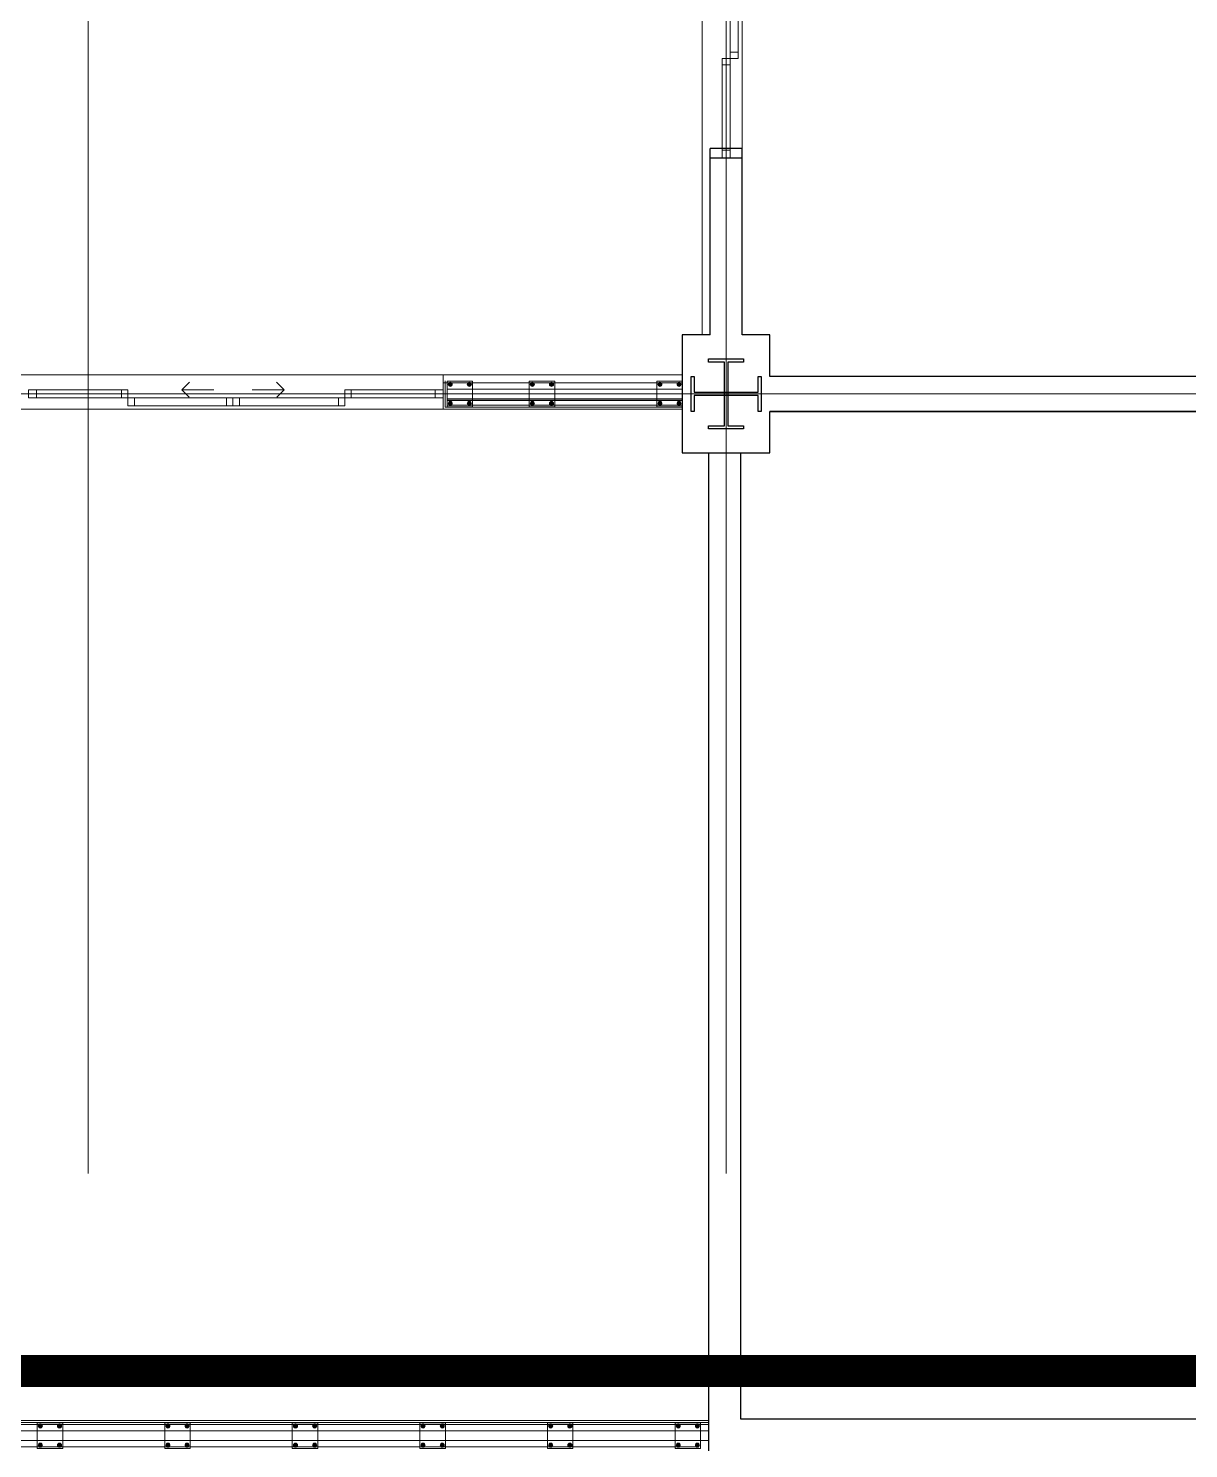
# Model space of a CAD drawing. Header units: centimetres. Extents: x 405464 to 563355, y 50011 to 66875.
# Drawn here: x 514051 to 514778, y 54858 to 55749 of the extents above; entities that cross this region are included whole.
import ezdxf
from ezdxf.enums import TextEntityAlignment as Align

# ---------------------------------------------------------------- set-up
doc = ezdxf.new("R2010")
doc.units = ezdxf.units.CM
for name, pattern in [('CHAIN', [0.3543, 0.2362, -0.0295, 0.0591, -0.0295]), ('DASHDOT', [25.4, 12.7, -6.35, 0, -6.35]), ('DOT', [0.25, 0, -0.25])]:
    doc.linetypes.add(name, pattern=pattern)
doc.layers.get('0').update_dxf_attribs({"lineweight": 9})
doc.layers.add('-MH_Ad', color=1, linetype='Continuous', lineweight=9, true_color=0xff0000)
doc.layers.add('DV_alçıpanel_duvar_yeni', color=1, linetype='Continuous', lineweight=20, true_color=0xff0000)
for name, color, linetype, lineweight in [('0-KRCN-MİMARİ-220526', 8, 'Continuous', 9), ('A_Aks', 30, 'DASHDOT', 9), ('A_celik', 1, 'Continuous', 25), ('A_Duvar-alçiplak', 3, 'Continuous', 30), ('A_Pencere Doğrama-Ex', 140, 'Continuous', 15), ('D_Aluminyum', 140, 'Continuous', 18), ('DV_akustik', 31, 'Continuous', 13), ('G_0.09', 254, 'Continuous', 9), ('G_0.13', 145, 'Continuous', 13), ('M00$0$A_Iskelet', 20, 'Continuous', 25), ('M00_Mahal_No$0$MH_Alan', 51, 'Continuous', 9), ('MH_Alan', 51, 'Continuous', 9)]:
    doc.layers.add(name, color=color, linetype=linetype, lineweight=lineweight)
doc.styles.add('M00_Mahal_No$0$Kalin01', font='swissk.ttf')
doc.styles.add('M00_Mahal_No$0$Normal', font='swiss.ttf')
doc.styles.add('MAHAL', font='swissc.ttf')

# ---------------------------------------------------------------- blocks, each defined once
blk = doc.blocks.new('1_etap')
at = {"color": 8}
for points in [[(-2575, 3192), (-2559, 3192), (-2559, 3208), (-2575, 3208)], [(-2523.5, 3192), (-2507.5, 3192), (-2507.5, 3208), (-2523.5, 3208)], [(-2443.5, 3192), (-2427.5, 3192), (-2427.5, 3208), (-2443.5, 3208)], [(-2832.02, 2538.5), (-2816.02, 2538.5), (-2816.02, 2554.5), (-2832.02, 2554.5)], [(-2752.02, 2538.5), (-2736.02, 2538.5), (-2736.02, 2554.5), (-2752.02, 2554.5)], [(-2672.02, 2538.5), (-2656.02, 2538.5), (-2656.02, 2554.5), (-2672.02, 2554.5)], [(-2592.02, 2538.5), (-2576.02, 2538.5), (-2576.02, 2554.5), (-2592.02, 2554.5)], [(-2512.02, 2538.5), (-2496.02, 2538.5), (-2496.02, 2554.5), (-2512.02, 2554.5)], [(-2432.02, 2538.5), (-2416.02, 2538.5), (-2416.02, 2554.5), (-2432.02, 2554.5)]]:
    blk.add_lwpolyline(points, close=True, dxfattribs=at)
at = {"layer": 'A_Duvar-alçiplak', "color": 8}
blk.add_line((-2411.02, 3163), (-2411.02, 2537), dxfattribs=at)
at = {"layer": 'D_Aluminyum', "color": 8}
for p, q in [((-2741.32, 3202.65), (-2736.53, 3207.44)), ((-2677.11, 3202.65), (-2681.9, 3207.44)), ((-2832.5, 3202.5), (-2775.07, 3202.5)), ((-2779.07, 3197.5), (-2779.07, 3202.5)), ((-2775.07, 3202.5), (-2775.07, 3197.5)), ((-2721.24, 3202.65), (-2741.32, 3202.65)), ((-2741.32, 3202.65), (-2736.7, 3198.03)), ((-2697.19, 3202.65), (-2677.11, 3202.65)), ((-2677.11, 3202.65), (-2681.73, 3198.03)), ((-2639.14, 3202.5), (-2639.14, 3197.5)), ((-2639.14, 3202.5), (-2582.5, 3202.5)), ((-2639.14, 3202.5), (-2635.14, 3202.5)), ((-2635.14, 3202.5), (-2635.14, 3197.5)), ((-2577.5, 3197.5), (-2577.5, 3202.5)), ((-2775.07, 3197.5), (-2832.5, 3197.5)), ((-2775.07, 3197.5), (-2779.07, 3197.5)), ((-2775.07, 3197.5), (-2709.22, 3197.5)), ((-2775.07, 3192.5), (-2775.07, 3197.5)), ((-2775.07, 3197.5), (-2771.07, 3197.5)), ((-2709.22, 3192.5), (-2775.07, 3192.5)), ((-2771.07, 3197.5), (-2771.07, 3192.5)), ((-2713.22, 3192.5), (-2713.22, 3197.5)), ((-2709.22, 3192.5), (-2713.22, 3192.5)), ((-2709.22, 3197.5), (-2709.22, 3192.5)), ((-2639.14, 3197.5), (-2709.22, 3197.5)), ((-2709.22, 3197.5), (-2709.22, 3192.5)), ((-2709.22, 3197.5), (-2705.22, 3197.5)), ((-2709.22, 3192.5), (-2639.14, 3192.5)), ((-2705.22, 3197.5), (-2705.22, 3192.5)), ((-2643.14, 3192.5), (-2643.14, 3197.5)), ((-2639.14, 3192.5), (-2643.14, 3192.5)), ((-2639.14, 3192.5), (-2639.14, 3197.5)), ((-2639.14, 3197.5), (-2582.5, 3197.5))]:
    blk.add_line(p, q, dxfattribs=at)
for points in [[(-2837.5, 3197.5), (-2832.5, 3197.5), (-2832.5, 3202.5), (-2837.5, 3202.5)], [(-2582.5, 3197.5), (-2577.5, 3197.5), (-2577.5, 3202.5), (-2582.5, 3202.5)]]:
    blk.add_lwpolyline(points, close=True, dxfattribs=at)
at = {"layer": 'DV_akustik', "color": 8}
for p, q in [((-2834.04, 3212), (-3557, 3212)), ((-2577.5, 3202.5), (-2577.5, 3212)), ((-2577.5, 3207), (-2427.5, 3207))]:
    blk.add_line(p, q, dxfattribs=at)
at = {"layer": 'DV_alçıpanel_duvar_yeni', "color": 8, "linetype": 'DOT'}
for p, q in [((-2835, 3212), (-2577.5, 3212)), ((-2577.5, 3190.5), (-2837.5, 3190.5))]:
    blk.add_line(p, q, dxfattribs=at)
at = {"layer": 'DV_alçıpanel_duvar_yeni', "color": 8}
for p, q in [((-2576.25, 3208.25), (-2576.25, 3191.75)), ((-2577.5, 3207), (-2577.5, 3190.5)), ((-2575, 3207), (-2575, 3193)), ((-2577.5, 3190.5), (-2427.5, 3190.5)), ((-2576.25, 3191.75), (-2427.5, 3191.75)), ((-2575, 3193), (-2427.5, 3193)), ((-2411.02, 2553.5), (-3231.52, 2553.5)), ((-3230.27, 2554.75), (-2411.02, 2554.75)), ((-2411.02, 2556), (-3229.02, 2556)), ((-2418.27, 2539.5), (-3870.52, 2539.5))]:
    blk.add_line(p, q, dxfattribs=at)
at = {"layer": 'G_0.09', "color": 8}
for p, q in [((-2574.17, 3206), (-2573.59, 3207.01)), ((-2573.59, 3204.99), (-2574.17, 3206)), ((-2573.59, 3207.01), (-2572.41, 3207.01)), ((-2572.41, 3204.99), (-2573.59, 3204.99)), ((-2572.41, 3207.01), (-2571.83, 3206)), ((-2571.83, 3206), (-2572.41, 3204.99)), ((-2561.59, 3207.01), (-2562.17, 3206)), ((-2562.17, 3206), (-2561.59, 3204.99)), ((-2560.41, 3207.01), (-2561.59, 3207.01)), ((-2561.59, 3204.99), (-2560.41, 3204.99)), ((-2559.83, 3206), (-2560.41, 3207.01)), ((-2560.41, 3204.99), (-2559.83, 3206)), ((-2522.67, 3206), (-2522.09, 3207.01)), ((-2522.09, 3204.99), (-2522.67, 3206)), ((-2522.09, 3207.01), (-2520.91, 3207.01)), ((-2520.91, 3204.99), (-2522.09, 3204.99)), ((-2520.91, 3207.01), (-2520.33, 3206)), ((-2520.33, 3206), (-2520.91, 3204.99)), ((-2510.09, 3207.01), (-2510.67, 3206)), ((-2510.67, 3206), (-2510.09, 3204.99)), ((-2508.91, 3207.01), (-2510.09, 3207.01)), ((-2510.09, 3204.99), (-2508.91, 3204.99)), ((-2508.33, 3206), (-2508.91, 3207.01)), ((-2508.91, 3204.99), (-2508.33, 3206)), ((-2442.67, 3206), (-2442.09, 3207.01)), ((-2442.09, 3204.99), (-2442.67, 3206)), ((-2442.09, 3207.01), (-2440.91, 3207.01)), ((-2440.91, 3204.99), (-2442.09, 3204.99)), ((-2440.91, 3207.01), (-2440.33, 3206)), ((-2440.33, 3206), (-2440.91, 3204.99)), ((-2430.09, 3207.01), (-2430.67, 3206)), ((-2430.67, 3206), (-2430.09, 3204.99)), ((-2428.91, 3207.01), (-2430.09, 3207.01)), ((-2430.09, 3204.99), (-2428.91, 3204.99)), ((-2428.33, 3206), (-2428.91, 3207.01)), ((-2428.91, 3204.99), (-2428.33, 3206)), ((-2573.59, 3195.01), (-2574.17, 3194)), ((-2574.17, 3194), (-2573.59, 3192.99)), ((-2572.41, 3195.01), (-2573.59, 3195.01)), ((-2573.59, 3192.99), (-2572.41, 3192.99)), ((-2571.83, 3194), (-2572.41, 3195.01)), ((-2572.41, 3192.99), (-2571.83, 3194)), ((-2562.17, 3194), (-2561.59, 3195.01)), ((-2561.59, 3192.99), (-2562.17, 3194)), ((-2561.59, 3195.01), (-2560.41, 3195.01)), ((-2560.41, 3192.99), (-2561.59, 3192.99)), ((-2560.41, 3195.01), (-2559.83, 3194)), ((-2559.83, 3194), (-2560.41, 3192.99)), ((-2522.09, 3195.01), (-2522.67, 3194)), ((-2522.67, 3194), (-2522.09, 3192.99)), ((-2520.91, 3195.01), (-2522.09, 3195.01)), ((-2522.09, 3192.99), (-2520.91, 3192.99)), ((-2520.33, 3194), (-2520.91, 3195.01)), ((-2520.91, 3192.99), (-2520.33, 3194)), ((-2510.67, 3194), (-2510.09, 3195.01)), ((-2510.09, 3192.99), (-2510.67, 3194)), ((-2510.09, 3195.01), (-2508.91, 3195.01)), ((-2508.91, 3192.99), (-2510.09, 3192.99)), ((-2508.91, 3195.01), (-2508.33, 3194)), ((-2508.33, 3194), (-2508.91, 3192.99)), ((-2442.09, 3195.01), (-2442.67, 3194)), ((-2442.67, 3194), (-2442.09, 3192.99)), ((-2440.91, 3195.01), (-2442.09, 3195.01)), ((-2442.09, 3192.99), (-2440.91, 3192.99)), ((-2440.33, 3194), (-2440.91, 3195.01)), ((-2440.91, 3192.99), (-2440.33, 3194)), ((-2430.67, 3194), (-2430.09, 3195.01)), ((-2430.09, 3192.99), (-2430.67, 3194)), ((-2430.09, 3195.01), (-2428.91, 3195.01)), ((-2428.91, 3192.99), (-2430.09, 3192.99)), ((-2428.91, 3195.01), (-2428.33, 3194)), ((-2428.33, 3194), (-2428.91, 3192.99)), ((-2831.19, 2552.5), (-2830.61, 2553.51)), ((-2830.61, 2551.49), (-2831.19, 2552.5)), ((-2830.61, 2553.51), (-2829.44, 2553.51)), ((-2829.44, 2551.49), (-2830.61, 2551.49)), ((-2829.44, 2553.51), (-2828.85, 2552.5)), ((-2828.85, 2552.5), (-2829.44, 2551.49)), ((-2818.61, 2553.51), (-2819.19, 2552.5)), ((-2819.19, 2552.5), (-2818.61, 2551.49)), ((-2817.44, 2553.51), (-2818.61, 2553.51)), ((-2818.61, 2551.49), (-2817.44, 2551.49)), ((-2816.85, 2552.5), (-2817.44, 2553.51)), ((-2817.44, 2551.49), (-2816.85, 2552.5)), ((-2751.19, 2552.5), (-2750.61, 2553.51)), ((-2750.61, 2551.49), (-2751.19, 2552.5)), ((-2750.61, 2553.51), (-2749.44, 2553.51)), ((-2749.44, 2551.49), (-2750.61, 2551.49)), ((-2749.44, 2553.51), (-2748.85, 2552.5)), ((-2748.85, 2552.5), (-2749.44, 2551.49)), ((-2738.61, 2553.51), (-2739.19, 2552.5)), ((-2739.19, 2552.5), (-2738.61, 2551.49)), ((-2737.44, 2553.51), (-2738.61, 2553.51)), ((-2738.61, 2551.49), (-2737.44, 2551.49)), ((-2736.85, 2552.5), (-2737.44, 2553.51)), ((-2737.44, 2551.49), (-2736.85, 2552.5)), ((-2671.19, 2552.5), (-2670.61, 2553.51)), ((-2670.61, 2551.49), (-2671.19, 2552.5)), ((-2670.61, 2553.51), (-2669.44, 2553.51)), ((-2669.44, 2551.49), (-2670.61, 2551.49)), ((-2669.44, 2553.51), (-2668.85, 2552.5)), ((-2668.85, 2552.5), (-2669.44, 2551.49)), ((-2658.61, 2553.51), (-2659.19, 2552.5)), ((-2659.19, 2552.5), (-2658.61, 2551.49)), ((-2657.44, 2553.51), (-2658.61, 2553.51)), ((-2658.61, 2551.49), (-2657.44, 2551.49)), ((-2656.85, 2552.5), (-2657.44, 2553.51)), ((-2657.44, 2551.49), (-2656.85, 2552.5)), ((-2591.19, 2552.5), (-2590.61, 2553.51)), ((-2590.61, 2551.49), (-2591.19, 2552.5)), ((-2590.61, 2553.51), (-2589.44, 2553.51)), ((-2589.44, 2551.49), (-2590.61, 2551.49)), ((-2589.44, 2553.51), (-2588.85, 2552.5)), ((-2588.85, 2552.5), (-2589.44, 2551.49)), ((-2578.61, 2553.51), (-2579.19, 2552.5)), ((-2579.19, 2552.5), (-2578.61, 2551.49)), ((-2577.44, 2553.51), (-2578.61, 2553.51)), ((-2578.61, 2551.49), (-2577.44, 2551.49)), ((-2576.85, 2552.5), (-2577.44, 2553.51)), ((-2577.44, 2551.49), (-2576.85, 2552.5)), ((-2511.19, 2552.5), (-2510.61, 2553.51)), ((-2510.61, 2551.49), (-2511.19, 2552.5)), ((-2510.61, 2553.51), (-2509.44, 2553.51)), ((-2509.44, 2551.49), (-2510.61, 2551.49)), ((-2509.44, 2553.51), (-2508.85, 2552.5)), ((-2508.85, 2552.5), (-2509.44, 2551.49)), ((-2498.61, 2553.51), (-2499.19, 2552.5)), ((-2499.19, 2552.5), (-2498.61, 2551.49)), ((-2497.44, 2553.51), (-2498.61, 2553.51)), ((-2498.61, 2551.49), (-2497.44, 2551.49)), ((-2496.85, 2552.5), (-2497.44, 2553.51)), ((-2497.44, 2551.49), (-2496.85, 2552.5)), ((-2431.19, 2552.5), (-2430.61, 2553.51)), ((-2430.61, 2551.49), (-2431.19, 2552.5)), ((-2430.61, 2553.51), (-2429.44, 2553.51)), ((-2429.44, 2551.49), (-2430.61, 2551.49)), ((-2429.44, 2553.51), (-2428.85, 2552.5)), ((-2428.85, 2552.5), (-2429.44, 2551.49)), ((-2418.61, 2553.51), (-2419.19, 2552.5)), ((-2419.19, 2552.5), (-2418.61, 2551.49)), ((-2417.44, 2553.51), (-2418.61, 2553.51)), ((-2418.61, 2551.49), (-2417.44, 2551.49)), ((-2416.85, 2552.5), (-2417.44, 2553.51)), ((-2417.44, 2551.49), (-2416.85, 2552.5)), ((-2830.61, 2541.51), (-2831.19, 2540.5)), ((-2831.19, 2540.5), (-2830.61, 2539.49)), ((-2829.44, 2541.51), (-2830.61, 2541.51)), ((-2830.61, 2539.49), (-2829.44, 2539.49)), ((-2828.85, 2540.5), (-2829.44, 2541.51)), ((-2829.44, 2539.49), (-2828.85, 2540.5)), ((-2819.19, 2540.5), (-2818.61, 2541.51)), ((-2818.61, 2539.49), (-2819.19, 2540.5)), ((-2818.61, 2541.51), (-2817.44, 2541.51)), ((-2817.44, 2539.49), (-2818.61, 2539.49)), ((-2817.44, 2541.51), (-2816.85, 2540.5)), ((-2816.85, 2540.5), (-2817.44, 2539.49)), ((-2750.61, 2541.51), (-2751.19, 2540.5)), ((-2751.19, 2540.5), (-2750.61, 2539.49)), ((-2749.44, 2541.51), (-2750.61, 2541.51)), ((-2750.61, 2539.49), (-2749.44, 2539.49)), ((-2748.85, 2540.5), (-2749.44, 2541.51)), ((-2749.44, 2539.49), (-2748.85, 2540.5)), ((-2739.19, 2540.5), (-2738.61, 2541.51)), ((-2738.61, 2539.49), (-2739.19, 2540.5)), ((-2738.61, 2541.51), (-2737.44, 2541.51)), ((-2737.44, 2539.49), (-2738.61, 2539.49)), ((-2737.44, 2541.51), (-2736.85, 2540.5)), ((-2736.85, 2540.5), (-2737.44, 2539.49)), ((-2670.61, 2541.51), (-2671.19, 2540.5)), ((-2671.19, 2540.5), (-2670.61, 2539.49)), ((-2669.44, 2541.51), (-2670.61, 2541.51)), ((-2670.61, 2539.49), (-2669.44, 2539.49)), ((-2668.85, 2540.5), (-2669.44, 2541.51)), ((-2669.44, 2539.49), (-2668.85, 2540.5)), ((-2659.19, 2540.5), (-2658.61, 2541.51)), ((-2658.61, 2539.49), (-2659.19, 2540.5)), ((-2658.61, 2541.51), (-2657.44, 2541.51)), ((-2657.44, 2539.49), (-2658.61, 2539.49)), ((-2657.44, 2541.51), (-2656.85, 2540.5)), ((-2656.85, 2540.5), (-2657.44, 2539.49)), ((-2590.61, 2541.51), (-2591.19, 2540.5)), ((-2591.19, 2540.5), (-2590.61, 2539.49)), ((-2589.44, 2541.51), (-2590.61, 2541.51)), ((-2590.61, 2539.49), (-2589.44, 2539.49)), ((-2588.85, 2540.5), (-2589.44, 2541.51)), ((-2589.44, 2539.49), (-2588.85, 2540.5)), ((-2579.19, 2540.5), (-2578.61, 2541.51)), ((-2578.61, 2539.49), (-2579.19, 2540.5)), ((-2578.61, 2541.51), (-2577.44, 2541.51)), ((-2577.44, 2539.49), (-2578.61, 2539.49)), ((-2577.44, 2541.51), (-2576.85, 2540.5)), ((-2576.85, 2540.5), (-2577.44, 2539.49)), ((-2510.61, 2541.51), (-2511.19, 2540.5)), ((-2511.19, 2540.5), (-2510.61, 2539.49)), ((-2509.44, 2541.51), (-2510.61, 2541.51)), ((-2510.61, 2539.49), (-2509.44, 2539.49)), ((-2508.85, 2540.5), (-2509.44, 2541.51)), ((-2509.44, 2539.49), (-2508.85, 2540.5)), ((-2499.19, 2540.5), (-2498.61, 2541.51)), ((-2498.61, 2539.49), (-2499.19, 2540.5)), ((-2498.61, 2541.51), (-2497.44, 2541.51)), ((-2497.44, 2539.49), (-2498.61, 2539.49)), ((-2497.44, 2541.51), (-2496.85, 2540.5)), ((-2496.85, 2540.5), (-2497.44, 2539.49)), ((-2430.61, 2541.51), (-2431.19, 2540.5)), ((-2431.19, 2540.5), (-2430.61, 2539.49)), ((-2429.44, 2541.51), (-2430.61, 2541.51)), ((-2430.61, 2539.49), (-2429.44, 2539.49)), ((-2428.85, 2540.5), (-2429.44, 2541.51)), ((-2429.44, 2539.49), (-2428.85, 2540.5)), ((-2419.19, 2540.5), (-2418.61, 2541.51)), ((-2418.61, 2539.49), (-2419.19, 2540.5)), ((-2418.61, 2541.51), (-2417.44, 2541.51)), ((-2417.44, 2539.49), (-2418.61, 2539.49)), ((-2417.44, 2541.51), (-2416.85, 2540.5)), ((-2416.85, 2540.5), (-2417.44, 2539.49))]:
    blk.add_line(p, q, dxfattribs=at)
at = {"layer": 'G_0.09', "color": 8, "linetype": 'CHAIN', "ltscale": 3}
for p, q in [((-2571.83, 3206), (-2574.17, 3206)), ((-2573, 3207.01), (-2573, 3204.99)), ((-2562.17, 3206), (-2559.83, 3206)), ((-2561, 3207.01), (-2561, 3204.99)), ((-2520.33, 3206), (-2522.67, 3206)), ((-2521.5, 3207.01), (-2521.5, 3204.99)), ((-2510.67, 3206), (-2508.33, 3206)), ((-2509.5, 3207.01), (-2509.5, 3204.99)), ((-2440.33, 3206), (-2442.67, 3206)), ((-2441.5, 3207.01), (-2441.5, 3204.99)), ((-2430.67, 3206), (-2428.33, 3206)), ((-2429.5, 3207.01), (-2429.5, 3204.99)), ((-2571.83, 3194), (-2574.17, 3194)), ((-2573, 3192.99), (-2573, 3195.01)), ((-2562.17, 3194), (-2559.83, 3194)), ((-2561, 3192.99), (-2561, 3195.01)), ((-2520.33, 3194), (-2522.67, 3194)), ((-2521.5, 3192.99), (-2521.5, 3195.01)), ((-2510.67, 3194), (-2508.33, 3194)), ((-2509.5, 3192.99), (-2509.5, 3195.01)), ((-2440.33, 3194), (-2442.67, 3194)), ((-2441.5, 3192.99), (-2441.5, 3195.01)), ((-2430.67, 3194), (-2428.33, 3194)), ((-2429.5, 3192.99), (-2429.5, 3195.01)), ((-2828.85, 2552.5), (-2831.19, 2552.5)), ((-2830.02, 2553.51), (-2830.02, 2551.49)), ((-2819.19, 2552.5), (-2816.85, 2552.5)), ((-2818.02, 2553.51), (-2818.02, 2551.49)), ((-2748.85, 2552.5), (-2751.19, 2552.5)), ((-2750.02, 2553.51), (-2750.02, 2551.49)), ((-2739.19, 2552.5), (-2736.85, 2552.5)), ((-2738.02, 2553.51), (-2738.02, 2551.49)), ((-2668.85, 2552.5), (-2671.19, 2552.5)), ((-2670.02, 2553.51), (-2670.02, 2551.49)), ((-2659.19, 2552.5), (-2656.85, 2552.5)), ((-2658.02, 2553.51), (-2658.02, 2551.49)), ((-2588.85, 2552.5), (-2591.19, 2552.5)), ((-2590.02, 2553.51), (-2590.02, 2551.49)), ((-2579.19, 2552.5), (-2576.85, 2552.5)), ((-2578.02, 2553.51), (-2578.02, 2551.49)), ((-2508.85, 2552.5), (-2511.19, 2552.5)), ((-2510.02, 2553.51), (-2510.02, 2551.49)), ((-2499.19, 2552.5), (-2496.85, 2552.5)), ((-2498.02, 2553.51), (-2498.02, 2551.49)), ((-2428.85, 2552.5), (-2431.19, 2552.5)), ((-2430.02, 2553.51), (-2430.02, 2551.49)), ((-2419.19, 2552.5), (-2416.85, 2552.5)), ((-2418.02, 2553.51), (-2418.02, 2551.49)), ((-2828.85, 2540.5), (-2831.19, 2540.5)), ((-2830.02, 2539.49), (-2830.02, 2541.51)), ((-2819.19, 2540.5), (-2816.85, 2540.5)), ((-2818.02, 2539.49), (-2818.02, 2541.51)), ((-2748.85, 2540.5), (-2751.19, 2540.5)), ((-2750.02, 2539.49), (-2750.02, 2541.51)), ((-2739.19, 2540.5), (-2736.85, 2540.5)), ((-2738.02, 2539.49), (-2738.02, 2541.51)), ((-2668.85, 2540.5), (-2671.19, 2540.5)), ((-2670.02, 2539.49), (-2670.02, 2541.51)), ((-2659.19, 2540.5), (-2656.85, 2540.5)), ((-2658.02, 2539.49), (-2658.02, 2541.51)), ((-2588.85, 2540.5), (-2591.19, 2540.5)), ((-2590.02, 2539.49), (-2590.02, 2541.51)), ((-2579.19, 2540.5), (-2576.85, 2540.5)), ((-2578.02, 2539.49), (-2578.02, 2541.51)), ((-2508.85, 2540.5), (-2511.19, 2540.5)), ((-2510.02, 2539.49), (-2510.02, 2541.51)), ((-2499.19, 2540.5), (-2496.85, 2540.5)), ((-2498.02, 2539.49), (-2498.02, 2541.51)), ((-2428.85, 2540.5), (-2431.19, 2540.5)), ((-2430.02, 2539.49), (-2430.02, 2541.51)), ((-2419.19, 2540.5), (-2416.85, 2540.5)), ((-2418.02, 2539.49), (-2418.02, 2541.51))]:
    blk.add_line(p, q, dxfattribs=at)
at = {"layer": 'G_0.09', "color": 8}
for centre, radius in [((-2573, 3206), 1.28), ((-2573, 3206), 0.917), ((-2573, 3206), 0.9), ((-2573, 3206), 0.693), ((-2573, 3206), 0.64), ((-2573, 3206), 0.539), ((-2561, 3206), 1.28), ((-2561, 3206), 0.917), ((-2561, 3206), 0.9), ((-2561, 3206), 0.693), ((-2561, 3206), 0.64), ((-2561, 3206), 0.539), ((-2521.5, 3206), 1.28), ((-2521.5, 3206), 0.917), ((-2521.5, 3206), 0.9), ((-2521.5, 3206), 0.693), ((-2521.5, 3206), 0.64), ((-2521.5, 3206), 0.539), ((-2509.5, 3206), 1.28), ((-2509.5, 3206), 0.917), ((-2509.5, 3206), 0.9), ((-2509.5, 3206), 0.693), ((-2509.5, 3206), 0.64), ((-2509.5, 3206), 0.539), ((-2441.5, 3206), 1.28), ((-2441.5, 3206), 0.917), ((-2441.5, 3206), 0.9), ((-2441.5, 3206), 0.693), ((-2441.5, 3206), 0.64), ((-2441.5, 3206), 0.539), ((-2429.5, 3206), 1.28), ((-2429.5, 3206), 0.917), ((-2429.5, 3206), 0.9), ((-2429.5, 3206), 0.693), ((-2429.5, 3206), 0.64), ((-2429.5, 3206), 0.539), ((-2573, 3194), 1.28), ((-2573, 3194), 0.917), ((-2573, 3194), 0.9), ((-2573, 3194), 0.693), ((-2573, 3194), 0.64), ((-2573, 3194), 0.539), ((-2561, 3194), 1.28), ((-2561, 3194), 0.917), ((-2561, 3194), 0.9), ((-2561, 3194), 0.693), ((-2561, 3194), 0.64), ((-2561, 3194), 0.539), ((-2521.5, 3194), 1.28), ((-2521.5, 3194), 0.917), ((-2521.5, 3194), 0.9), ((-2521.5, 3194), 0.693), ((-2521.5, 3194), 0.64), ((-2521.5, 3194), 0.539), ((-2509.5, 3194), 1.28), ((-2509.5, 3194), 0.917), ((-2509.5, 3194), 0.9), ((-2509.5, 3194), 0.693), ((-2509.5, 3194), 0.64), ((-2509.5, 3194), 0.539), ((-2441.5, 3194), 1.28), ((-2441.5, 3194), 0.917), ((-2441.5, 3194), 0.9), ((-2441.5, 3194), 0.693), ((-2441.5, 3194), 0.64), ((-2441.5, 3194), 0.539), ((-2429.5, 3194), 1.28), ((-2429.5, 3194), 0.917), ((-2429.5, 3194), 0.9), ((-2429.5, 3194), 0.693), ((-2429.5, 3194), 0.64), ((-2429.5, 3194), 0.539), ((-2830.02, 2552.5), 1.28), ((-2830.02, 2552.5), 0.917), ((-2830.02, 2552.5), 0.9), ((-2830.02, 2552.5), 0.693), ((-2830.02, 2552.5), 0.64), ((-2830.02, 2552.5), 0.539), ((-2818.02, 2552.5), 1.28), ((-2818.02, 2552.5), 0.917), ((-2818.02, 2552.5), 0.9), ((-2818.02, 2552.5), 0.693), ((-2818.02, 2552.5), 0.64), ((-2818.02, 2552.5), 0.539), ((-2750.02, 2552.5), 1.28), ((-2750.02, 2552.5), 0.917), ((-2750.02, 2552.5), 0.9), ((-2750.02, 2552.5), 0.693), ((-2750.02, 2552.5), 0.64), ((-2750.02, 2552.5), 0.539), ((-2738.02, 2552.5), 1.28), ((-2738.02, 2552.5), 0.917), ((-2738.02, 2552.5), 0.9), ((-2738.02, 2552.5), 0.693), ((-2738.02, 2552.5), 0.64), ((-2738.02, 2552.5), 0.539), ((-2670.02, 2552.5), 1.28), ((-2670.02, 2552.5), 0.917), ((-2670.02, 2552.5), 0.9), ((-2670.02, 2552.5), 0.693), ((-2670.02, 2552.5), 0.64), ((-2670.02, 2552.5), 0.539), ((-2658.02, 2552.5), 1.28), ((-2658.02, 2552.5), 0.917), ((-2658.02, 2552.5), 0.9), ((-2658.02, 2552.5), 0.693), ((-2658.02, 2552.5), 0.64), ((-2658.02, 2552.5), 0.539), ((-2590.02, 2552.5), 1.28), ((-2590.02, 2552.5), 0.917), ((-2590.02, 2552.5), 0.9), ((-2590.02, 2552.5), 0.693), ((-2590.02, 2552.5), 0.64), ((-2590.02, 2552.5), 0.539), ((-2578.02, 2552.5), 1.28), ((-2578.02, 2552.5), 0.917), ((-2578.02, 2552.5), 0.9), ((-2578.02, 2552.5), 0.693), ((-2578.02, 2552.5), 0.64), ((-2578.02, 2552.5), 0.539), ((-2510.02, 2552.5), 1.28), ((-2510.02, 2552.5), 0.917), ((-2510.02, 2552.5), 0.9), ((-2510.02, 2552.5), 0.693), ((-2510.02, 2552.5), 0.64), ((-2510.02, 2552.5), 0.539), ((-2498.02, 2552.5), 1.28), ((-2498.02, 2552.5), 0.917), ((-2498.02, 2552.5), 0.9), ((-2498.02, 2552.5), 0.693), ((-2498.02, 2552.5), 0.64), ((-2498.02, 2552.5), 0.539), ((-2430.02, 2552.5), 1.28), ((-2430.02, 2552.5), 0.917), ((-2430.02, 2552.5), 0.9), ((-2430.02, 2552.5), 0.693), ((-2430.02, 2552.5), 0.64), ((-2430.02, 2552.5), 0.539), ((-2418.02, 2552.5), 1.28), ((-2418.02, 2552.5), 0.917), ((-2418.02, 2552.5), 0.9), ((-2418.02, 2552.5), 0.693), ((-2418.02, 2552.5), 0.64), ((-2418.02, 2552.5), 0.539), ((-2830.02, 2540.5), 1.28), ((-2830.02, 2540.5), 0.917), ((-2830.02, 2540.5), 0.9), ((-2830.02, 2540.5), 0.693), ((-2830.02, 2540.5), 0.64), ((-2830.02, 2540.5), 0.539), ((-2818.02, 2540.5), 1.28), ((-2818.02, 2540.5), 0.917), ((-2818.02, 2540.5), 0.9), ((-2818.02, 2540.5), 0.693), ((-2818.02, 2540.5), 0.64), ((-2818.02, 2540.5), 0.539), ((-2750.02, 2540.5), 1.28), ((-2750.02, 2540.5), 0.917), ((-2750.02, 2540.5), 0.9), ((-2750.02, 2540.5), 0.693), ((-2750.02, 2540.5), 0.64), ((-2750.02, 2540.5), 0.539), ((-2738.02, 2540.5), 1.28), ((-2738.02, 2540.5), 0.917), ((-2738.02, 2540.5), 0.9), ((-2738.02, 2540.5), 0.693), ((-2738.02, 2540.5), 0.64), ((-2738.02, 2540.5), 0.539), ((-2670.02, 2540.5), 1.28), ((-2670.02, 2540.5), 0.917), ((-2670.02, 2540.5), 0.9), ((-2670.02, 2540.5), 0.693), ((-2670.02, 2540.5), 0.64), ((-2670.02, 2540.5), 0.539), ((-2658.02, 2540.5), 1.28), ((-2658.02, 2540.5), 0.917), ((-2658.02, 2540.5), 0.9), ((-2658.02, 2540.5), 0.693), ((-2658.02, 2540.5), 0.64), ((-2658.02, 2540.5), 0.539), ((-2590.02, 2540.5), 1.28), ((-2590.02, 2540.5), 0.917), ((-2590.02, 2540.5), 0.9), ((-2590.02, 2540.5), 0.693), ((-2590.02, 2540.5), 0.64), ((-2590.02, 2540.5), 0.539), ((-2578.02, 2540.5), 1.28), ((-2578.02, 2540.5), 0.917), ((-2578.02, 2540.5), 0.9), ((-2578.02, 2540.5), 0.693), ((-2578.02, 2540.5), 0.64), ((-2578.02, 2540.5), 0.539), ((-2510.02, 2540.5), 1.28), ((-2510.02, 2540.5), 0.917), ((-2510.02, 2540.5), 0.9), ((-2510.02, 2540.5), 0.693), ((-2510.02, 2540.5), 0.64), ((-2510.02, 2540.5), 0.539), ((-2498.02, 2540.5), 1.28), ((-2498.02, 2540.5), 0.917), ((-2498.02, 2540.5), 0.9), ((-2498.02, 2540.5), 0.693), ((-2498.02, 2540.5), 0.64), ((-2498.02, 2540.5), 0.539), ((-2430.02, 2540.5), 1.28), ((-2430.02, 2540.5), 0.917), ((-2430.02, 2540.5), 0.9), ((-2430.02, 2540.5), 0.693), ((-2430.02, 2540.5), 0.64), ((-2430.02, 2540.5), 0.539), ((-2418.02, 2540.5), 1.28), ((-2418.02, 2540.5), 0.917), ((-2418.02, 2540.5), 0.9), ((-2418.02, 2540.5), 0.693), ((-2418.02, 2540.5), 0.64), ((-2418.02, 2540.5), 0.539)]:
    blk.add_circle(centre, radius, dxfattribs=at)
at = {"layer": 'G_0.09', "color": 8, "linetype": 'Continuous'}
for centre, start, end in [((-2573, 3206), 72, 252), ((-2573, 3206), 72, 252), ((-2573, 3206), 252, 72), ((-2573, 3206), 252, 72), ((-2561, 3206), 108, 288), ((-2561, 3206), 108, 288), ((-2561, 3206), 288, 108), ((-2561, 3206), 288, 108), ((-2521.5, 3206), 72, 252), ((-2521.5, 3206), 72, 252), ((-2521.5, 3206), 252, 72), ((-2521.5, 3206), 252, 72), ((-2509.5, 3206), 108, 288), ((-2509.5, 3206), 108, 288), ((-2509.5, 3206), 288, 108), ((-2509.5, 3206), 288, 108), ((-2441.5, 3206), 72, 252), ((-2441.5, 3206), 72, 252), ((-2441.5, 3206), 252, 72), ((-2441.5, 3206), 252, 72), ((-2429.5, 3206), 108, 288), ((-2429.5, 3206), 108, 288), ((-2429.5, 3206), 288, 108), ((-2429.5, 3206), 288, 108), ((-2573, 3194), 108, 288), ((-2573, 3194), 108, 288), ((-2573, 3194), 288, 108), ((-2573, 3194), 288, 108), ((-2561, 3194), 72, 252), ((-2561, 3194), 72, 252), ((-2561, 3194), 252, 72), ((-2561, 3194), 252, 72), ((-2521.5, 3194), 108, 288), ((-2521.5, 3194), 108, 288), ((-2521.5, 3194), 288, 108), ((-2521.5, 3194), 288, 108), ((-2509.5, 3194), 72, 252), ((-2509.5, 3194), 72, 252), ((-2509.5, 3194), 252, 72), ((-2509.5, 3194), 252, 72), ((-2441.5, 3194), 108, 288), ((-2441.5, 3194), 108, 288), ((-2441.5, 3194), 288, 108), ((-2441.5, 3194), 288, 108), ((-2429.5, 3194), 72, 252), ((-2429.5, 3194), 72, 252), ((-2429.5, 3194), 252, 72), ((-2429.5, 3194), 252, 72), ((-2830.02, 2552.5), 72, 252), ((-2830.02, 2552.5), 72, 252), ((-2830.02, 2552.5), 252, 72), ((-2830.02, 2552.5), 252, 72), ((-2818.02, 2552.5), 108, 288), ((-2818.02, 2552.5), 108, 288), ((-2818.02, 2552.5), 288, 108), ((-2818.02, 2552.5), 288, 108), ((-2750.02, 2552.5), 72, 252), ((-2750.02, 2552.5), 72, 252), ((-2750.02, 2552.5), 252, 72), ((-2750.02, 2552.5), 252, 72), ((-2738.02, 2552.5), 108, 288), ((-2738.02, 2552.5), 108, 288), ((-2738.02, 2552.5), 288, 108), ((-2738.02, 2552.5), 288, 108), ((-2670.02, 2552.5), 72, 252), ((-2670.02, 2552.5), 72, 252), ((-2670.02, 2552.5), 252, 72), ((-2670.02, 2552.5), 252, 72), ((-2658.02, 2552.5), 108, 288), ((-2658.02, 2552.5), 108, 288), ((-2658.02, 2552.5), 288, 108), ((-2658.02, 2552.5), 288, 108), ((-2590.02, 2552.5), 72, 252), ((-2590.02, 2552.5), 72, 252), ((-2590.02, 2552.5), 252, 72), ((-2590.02, 2552.5), 252, 72), ((-2578.02, 2552.5), 108, 288), ((-2578.02, 2552.5), 108, 288), ((-2578.02, 2552.5), 288, 108), ((-2578.02, 2552.5), 288, 108), ((-2510.02, 2552.5), 72, 252), ((-2510.02, 2552.5), 72, 252), ((-2510.02, 2552.5), 252, 72), ((-2510.02, 2552.5), 252, 72), ((-2498.02, 2552.5), 108, 288), ((-2498.02, 2552.5), 108, 288), ((-2498.02, 2552.5), 288, 108), ((-2498.02, 2552.5), 288, 108), ((-2430.02, 2552.5), 72, 252), ((-2430.02, 2552.5), 72, 252), ((-2430.02, 2552.5), 252, 72), ((-2430.02, 2552.5), 252, 72), ((-2418.02, 2552.5), 108, 288), ((-2418.02, 2552.5), 108, 288), ((-2418.02, 2552.5), 288, 108), ((-2418.02, 2552.5), 288, 108), ((-2830.02, 2540.5), 108, 288), ((-2830.02, 2540.5), 108, 288), ((-2830.02, 2540.5), 288, 108), ((-2830.02, 2540.5), 288, 108), ((-2818.02, 2540.5), 72, 252), ((-2818.02, 2540.5), 72, 252), ((-2818.02, 2540.5), 252, 72), ((-2818.02, 2540.5), 252, 72), ((-2750.02, 2540.5), 108, 288), ((-2750.02, 2540.5), 108, 288), ((-2750.02, 2540.5), 288, 108), ((-2750.02, 2540.5), 288, 108), ((-2738.02, 2540.5), 72, 252), ((-2738.02, 2540.5), 72, 252), ((-2738.02, 2540.5), 252, 72), ((-2738.02, 2540.5), 252, 72), ((-2670.02, 2540.5), 108, 288), ((-2670.02, 2540.5), 108, 288), ((-2670.02, 2540.5), 288, 108), ((-2670.02, 2540.5), 288, 108), ((-2658.02, 2540.5), 72, 252), ((-2658.02, 2540.5), 72, 252), ((-2658.02, 2540.5), 252, 72), ((-2658.02, 2540.5), 252, 72), ((-2590.02, 2540.5), 108, 288), ((-2590.02, 2540.5), 108, 288), ((-2590.02, 2540.5), 288, 108), ((-2590.02, 2540.5), 288, 108), ((-2578.02, 2540.5), 72, 252), ((-2578.02, 2540.5), 72, 252), ((-2578.02, 2540.5), 252, 72), ((-2578.02, 2540.5), 252, 72), ((-2510.02, 2540.5), 108, 288), ((-2510.02, 2540.5), 108, 288), ((-2510.02, 2540.5), 288, 108), ((-2510.02, 2540.5), 288, 108), ((-2498.02, 2540.5), 72, 252), ((-2498.02, 2540.5), 72, 252), ((-2498.02, 2540.5), 252, 72), ((-2498.02, 2540.5), 252, 72), ((-2430.02, 2540.5), 108, 288), ((-2430.02, 2540.5), 108, 288), ((-2430.02, 2540.5), 288, 108), ((-2430.02, 2540.5), 288, 108), ((-2418.02, 2540.5), 72, 252), ((-2418.02, 2540.5), 72, 252), ((-2418.02, 2540.5), 252, 72), ((-2418.02, 2540.5), 252, 72)]:
    blk.add_arc(centre, 0.72, start, end, dxfattribs=at)
at = {"layer": 'G_0.09', "color": 8}
for centre, start, end in [((-2573, 3206), 100, 10), ((-2561, 3206), 170, 80), ((-2521.5, 3206), 100, 10), ((-2509.5, 3206), 170, 80), ((-2441.5, 3206), 100, 10), ((-2429.5, 3206), 170, 80), ((-2573, 3194), 350, 260), ((-2561, 3194), 280, 190), ((-2521.5, 3194), 350, 260), ((-2509.5, 3194), 280, 190), ((-2441.5, 3194), 350, 260), ((-2429.5, 3194), 280, 190), ((-2830.02, 2552.5), 100, 10), ((-2818.02, 2552.5), 170, 80), ((-2750.02, 2552.5), 100, 10), ((-2738.02, 2552.5), 170, 80), ((-2670.02, 2552.5), 100, 10), ((-2658.02, 2552.5), 170, 80), ((-2590.02, 2552.5), 100, 10), ((-2578.02, 2552.5), 170, 80), ((-2510.02, 2552.5), 100, 10), ((-2498.02, 2552.5), 170, 80), ((-2430.02, 2552.5), 100, 10), ((-2418.02, 2552.5), 170, 80), ((-2830.02, 2540.5), 350, 260), ((-2818.02, 2540.5), 280, 190), ((-2750.02, 2540.5), 350, 260), ((-2738.02, 2540.5), 280, 190), ((-2670.02, 2540.5), 350, 260), ((-2658.02, 2540.5), 280, 190), ((-2590.02, 2540.5), 350, 260), ((-2578.02, 2540.5), 280, 190), ((-2510.02, 2540.5), 350, 260), ((-2498.02, 2540.5), 280, 190), ((-2430.02, 2540.5), 350, 260), ((-2418.02, 2540.5), 280, 190)]:
    blk.add_arc(centre, 0.64, start, end, dxfattribs=at)
at = {"layer": 'G_0.13', "color": 8}
for p, q in [((-2427.5, 3207), (-2575, 3207)), ((-2427.5, 3203), (-2575, 3203)), ((-2427.5, 3197), (-2575, 3197)), ((-2427.5, 3193), (-2575, 3193)), ((-2411.02, 2553.5), (-3860.52, 2553.5)), ((-2411.02, 2549.5), (-3860.52, 2549.5)), ((-2411.02, 2543.5), (-3866.52, 2543.5))]:
    blk.add_line(p, q, dxfattribs=at)
at = {"layer": 'M00$0$A_Iskelet', "color": 8}
blk.add_line((-2575, 3196), (-2427.5, 3196), dxfattribs=at)
at = {"color": 8, "linetype": 'ByBlock', "lineweight": -2}
for tag, height, style, p in [('MAHALNO', 15.68, 'M00_Mahal_No$0$Kalin01', (-1403.52, 5183, -22.72)), ('MAHALADI', 25.09, 'M00_Mahal_No$0$Normal', (-1403.52, 5151.64, -22.72)), ('MAHALNO', 9.8, 'M00_Mahal_No$0$Kalin01', (-1049.84, 5038.22)), ('MAHALADI', 15.68, 'M00_Mahal_No$0$Normal', (-1049.84, 5018.62)), ('MAHALNO', 19.6, 'M00_Mahal_No$0$Kalin01', (585.19, 4515.87)), ('MAHALADI', 31.36, 'M00_Mahal_No$0$Normal', (585.19, 4476.67)), ('MAHALNO', 19.6, 'M00_Mahal_No$0$Kalin01', (543.65, 3917.94)), ('MAHALADI', 31.36, 'M00_Mahal_No$0$Normal', (543.65, 3878.74)), ('MAHALNO', 19.6, 'M00_Mahal_No$0$Kalin01', (175.42, 3438.17)), ('MAHALADI', 31.36, 'M00_Mahal_No$0$Normal', (175.42, 3398.97)), ('MAHALNO', 15.68, 'M00_Mahal_No$0$Kalin01', (662.5, 3278.68)), ('MAHALADI', 25.09, 'M00_Mahal_No$0$Normal', (662.5, 3247.32)), ('MAHALNO', 9.8, 'M00_Mahal_No$0$Kalin01', (928.42, 2524.93)), ('MAHALADI', 15.68, 'M00_Mahal_No$0$Normal', (928.42, 2505.33)), ('MAHALNO', 19.6, 'M00_Mahal_No$0$Kalin01', (683.01, 1295.87)), ('MAHALADI', 31.36, 'M00_Mahal_No$0$Normal', (683.01, 1256.67))]:
    blk.add_attdef(tag, text='', height=height, dxfattribs=dict(at, style=style)).set_placement(p, align=Align.MIDDLE_CENTER)
at = {"layer": 'A_Pencere Doğrama-Ex', "color": 8, "style": 'MAHAL'}
for p in [(163.41, 4608.46), (585.7, 4362.45), (584.07, 3781.1), (404.74, 3207.04), (477.62, 2356.77), (647.13, 1093.28), (160.83, 91.11)]:
    blk.add_attdef('KOT', p, '', height=10, dxfattribs=at)
at = {"layer": 'M00_Mahal_No$0$MH_Alan', "color": 8, "style": 'M00_Mahal_No$0$Normal'}
for height, p in [(25.09, (-1403.52, 5114.01, -22.72)), (15.68, (-1049.84, 4995.1)), (31.36, (585.19, 4429.63)), (31.36, (543.65, 3831.7)), (31.36, (175.42, 3351.93)), (25.09, (662.5, 3209.69)), (15.68, (928.42, 2481.81)), (31.36, (683.01, 1209.63))]:
    blk.add_attdef('ALAN', text='', height=height, dxfattribs=at).set_placement(p, align=Align.MIDDLE_CENTER)
blk = doc.blocks.new('a_aks')
at = {"layer": 'A_Aks', "color": 8, "ltscale": 200}
for p, q in [((9730, 5308.05), (9730, -831.11)), ((10130, 5308.05), (10130, -831.11)), ((-743.44, 3257), (12633.63, 3257))]:
    blk.add_line(p, q, dxfattribs=at)
blk = doc.blocks.new('mimari_yeni_durum')
at = {"layer": 'A_celik', "color": 8}
for points in [[(10119, 3279), (10141, 3279), (10141, 3277), (10131, 3277), (10131, 3237), (10141, 3237), (10141, 3235), (10119, 3235), (10119, 3237), (10129, 3237), (10129, 3277), (10119, 3277), (10119, 3279)], [(10119, 3279), (10141, 3279), (10141, 3277), (10131, 3277), (10131, 3237), (10141, 3237), (10141, 3235), (10119, 3235), (10119, 3237), (10129, 3237), (10129, 3277), (10119, 3277), (10119, 3279)], [(10108, 3246), (10108, 3268), (10110, 3268), (10110, 3258), (10150, 3258), (10150, 3268), (10152, 3268), (10152, 3246), (10150, 3246), (10150, 3256), (10110, 3256), (10110, 3246), (10108, 3246)], [(10108, 3246), (10108, 3268), (10110, 3268), (10110, 3258), (10150, 3258), (10150, 3268), (10152, 3268), (10152, 3246), (10150, 3246), (10150, 3256), (10110, 3256), (10110, 3246), (10108, 3246)]]:
    blk.add_lwpolyline(points, dxfattribs=at)
at = {"layer": 'A_Duvar-alçiplak', "color": 8}
for p, q in [((10120, 3294), (10120, 3411)), ((10120, 3294), (10120, 3405)), ((10140, 3294), (10140, 3411)), ((10140, 3294), (10140, 3405)), ((10517.82, 3268), (10157.5, 3268)), ((11302.5, 3268), (10157.5, 3268)), ((11302.5, 3246), (10157.5, 3246)), ((10118.98, 3220), (10118.98, 2594)), ((10139, 3220), (10139, 2614.04)), ((10139, 2614.04), (11319, 2614.04))]:
    blk.add_line(p, q, dxfattribs=at)
for points in [[(10140, 3411), (10120, 3411)], [(10140, 3411), (10120, 3411)], [(10140, 3405), (10120, 3405)], [(10120, 3294), (10102.5, 3294), (10102.5, 3220), (10157.5, 3220), (10157.5, 3246.03), (10517.82, 3245.92)], [(10120, 3294), (10102.5, 3294), (10102.5, 3220), (10157.5, 3220), (10157.5, 3246)], [(10157.5, 3268), (10157.5, 3294), (10140, 3294)], [(10157.5, 3268), (10157.5, 3294), (10140, 3294)]]:
    blk.add_lwpolyline(points, dxfattribs=at)
at = {"layer": 'D_Aluminyum', "color": 8}
for p, q in [((10132.5, 3467.43), (10132.5, 3533.28)), ((10137.5, 3533.28), (10137.5, 3467.43)), ((10127.5, 3410), (10127.5, 3467.43)), ((10127.5, 3467.43), (10132.5, 3467.43)), ((10132.5, 3467.43), (10132.5, 3471.43)), ((10132.5, 3471.43), (10137.5, 3471.43)), ((10132.5, 3467.43), (10132.5, 3410)), ((10137.5, 3467.43), (10132.5, 3467.43)), ((10132.5, 3467.43), (10132.5, 3463.43)), ((10132.5, 3463.43), (10127.5, 3463.43))]:
    blk.add_line(p, q, dxfattribs=at)
blk.add_lwpolyline([(10132.5, 3405), (10132.5, 3410), (10127.5, 3410), (10127.5, 3405)], close=True, dxfattribs=at)
at = {"layer": 'A_Aks', "color": 8}
blk.add_blockref('a_aks', (0, 0), dxfattribs=at)
blk = doc.blocks.new('A$C17b1b0ad')
at = {"layer": 'MH_Alan', "color": 8}
for points in [[(8678.53, 4831), (8678.53, 3274.5), (8837, 3274.5), (8837, 3292), (8973, 3292), (8973, 3269), (10102.5, 3269), (10102.5, 3294), (10115, 3294), (10115, 4826)], [(10509, 4836), (10151, 4836), (10151, 4826), (10140, 4826), (10140, 3294), (10157.5, 3294), (10157.5, 3268), (11302.5, 3268)]]:
    blk.add_lwpolyline(points, dxfattribs=at)
for points in [[(9300.98, 3247.5), (10102.5, 3247.5), (10102.5, 3220), (10118.98, 3220), (10118.98, 2613), (9298.98, 2613)], [(11319, 2614.04), (10139, 2614.04), (10139, 3220), (10157.5, 3220), (10157.5, 3246), (11302.5, 3246), (11302.5, 3220), (11319, 3220)]]:
    blk.add_lwpolyline(points, close=True, dxfattribs=at)
blk = doc.blocks.new('A$C9e52caec')
at = {"color": 8}
blk.add_blockref('1_etap', (12530, 57), dxfattribs=at)
at = {"color": 1, "linetype": 'DASHDOT', "ltscale": 250, "true_color": 0xe60000, "const_width": 20}
blk.add_lwpolyline([(50, 2495), (930, 2495), (930, 1707), (1765, 1707), (1765, 4249), (1550, 4249), (1550, 5141.5), (8706.98, 5141.5), (8706.98, 2644), (12614.5, 2644), (12614.5, -227.5), (-33, -227.5), (-33, 2495)], close=True, dxfattribs=at)
at = {"layer": '-MH_Ad', "color": 8}
blk.add_blockref('A$C17b1b0ad', (0, 0), dxfattribs=at)
at = {"color": 8}
blk.add_blockref('mimari_yeni_durum', (0, 0), dxfattribs=at)

msp = doc.modelspace()

# ---------------------------------------------------------------- block references
at = {"layer": '0-KRCN-MİMARİ-220526', "rotation": 359.999999999997}
msp.add_blockref('A$C9e52caec', (504358.27, 52262.37, 74), dxfattribs=at)

doc.saveas('drawing.dxf')
